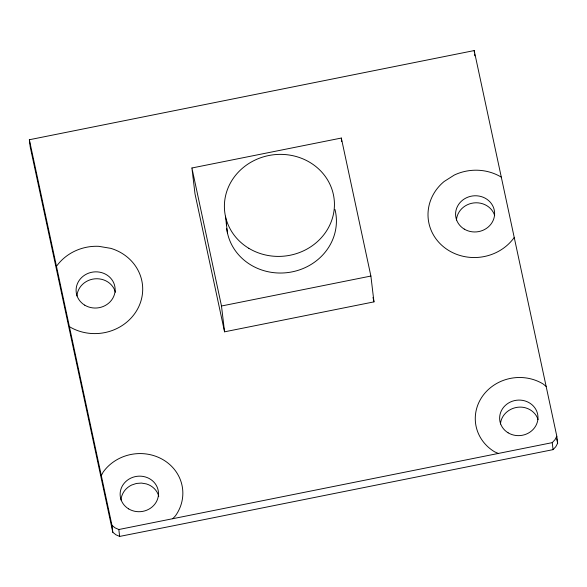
<?xml version="1.0" encoding="UTF-8"?>
<svg xmlns="http://www.w3.org/2000/svg" width="587" height="587" viewBox="0 0 587 587"><rect width="100%" height="100%" fill="white"/><g stroke="black" fill="none" stroke-linecap="round" stroke-linejoin="round"><path stroke-width="0.88" d="M101.309 475.573L103.151 472.095A43.577 40.32 -6.8 0 1 163.538 459.988A43.577 40.32 -6.8 0 1 175.491 515.775L172.754 518.71M556.814 436.222L554.979 439.7L552.235 442.642L118.823 529.518L115.103 527.874L111.985 525.387L29.35 139.743L474.186 50.577L556.814 436.222L557.65 443.214L555.808 446.7L553.071 449.635L173.591 525.725L119.645 536.423L115.925 534.786L112.807 532.292L30.186 146.765L29.35 139.743M191.912 167.992L341.318 138.048L370.889 276.051L373.97 301.872L224.564 331.824L194.994 193.813L191.912 167.992L221.49 306.003L224.564 331.824M221.49 306.003L370.889 276.051M498.304 453.45L494.584 451.807A43.577 40.32 -6.8 0 1 482.631 396.02A43.577 40.32 -6.8 0 1 543.026 383.913L546.145 386.407M556.696 438.768L557.65 443.214M373.009 297.389L373.97 301.872M552.235 442.642L553.071 449.635M474.186 50.577L474.391 52.331M474.604 54.085L474.81 55.838M341.318 138.048L341.744 141.606M225.452 216.207L227.433 232.841M118.823 529.518L119.645 536.423M111.985 525.387L112.807 532.292M69.413 326.658A47.136 43.614 -6.8 0 0 137.828 308.571A47.136 43.614 -6.8 0 0 110.789 248.352L98.733 246.32A47.136 43.614 -6.8 0 0 56.477 266.315M334.972 209.486A55.075 50.952 -6.8 0 1 290.668 272.141A55.075 50.952 -6.8 0 1 226.707 228.468M226.428 224.902A55.075 50.952 -6.8 0 1 226.384 223.119M514.227 237.493A47.136 43.614 -6.8 0 1 444.007 247.193A47.136 43.614 -6.8 0 1 444.08 181.544L454.309 175.043A47.136 43.614 -6.8 0 1 501.291 177.142M456.451 220.015A19.547 18.087 -6.8 0 1 473.826 202.926A19.547 18.087 -6.8 0 1 494.68 215.524M76.948 295.973A19.547 18.087 -6.8 0 1 94.756 278.84A19.547 18.087 -6.8 0 1 115.404 292.238M121.003 499.985A19.202 17.764 -6.8 0 1 131.679 485.023L136.419 483.453L141.416 483.072L146.324 483.901A19.202 17.764 -6.8 0 1 158.784 496.316M500.498 423.997A19.202 17.764 -6.8 0 1 501.481 419.434C505.069 410.012 516.274 405.037 525.82 407.914A19.202 17.764 -6.8 0 1 538.059 419.588M128.648 508.892A19.202 17.764 -6.8 0 0 158.461 494.79A19.202 17.764 -6.8 0 0 130.85 478.119A19.202 17.764 -6.8 0 0 128.648 508.892M248.807 248.294A55.075 50.952 -6.8 0 0 334.319 207.842A55.075 50.952 -6.8 0 0 255.132 160.031A55.075 50.952 -6.8 0 0 248.807 248.294M508.129 432.817A19.202 17.764 -6.8 0 0 537.941 418.714A19.202 17.764 -6.8 0 0 510.338 402.051A19.202 17.764 -6.8 0 0 508.129 432.817M84.748 305.167A19.547 18.087 -6.8 0 0 115.096 290.807A19.547 18.087 -6.8 0 0 86.993 273.843A19.547 18.087 -6.8 0 0 84.748 305.167M464.229 229.091A19.547 18.087 -6.8 0 0 494.577 214.739A19.547 18.087 -6.8 0 0 466.474 197.768A19.547 18.087 -6.8 0 0 464.229 229.091"/></g></svg>
